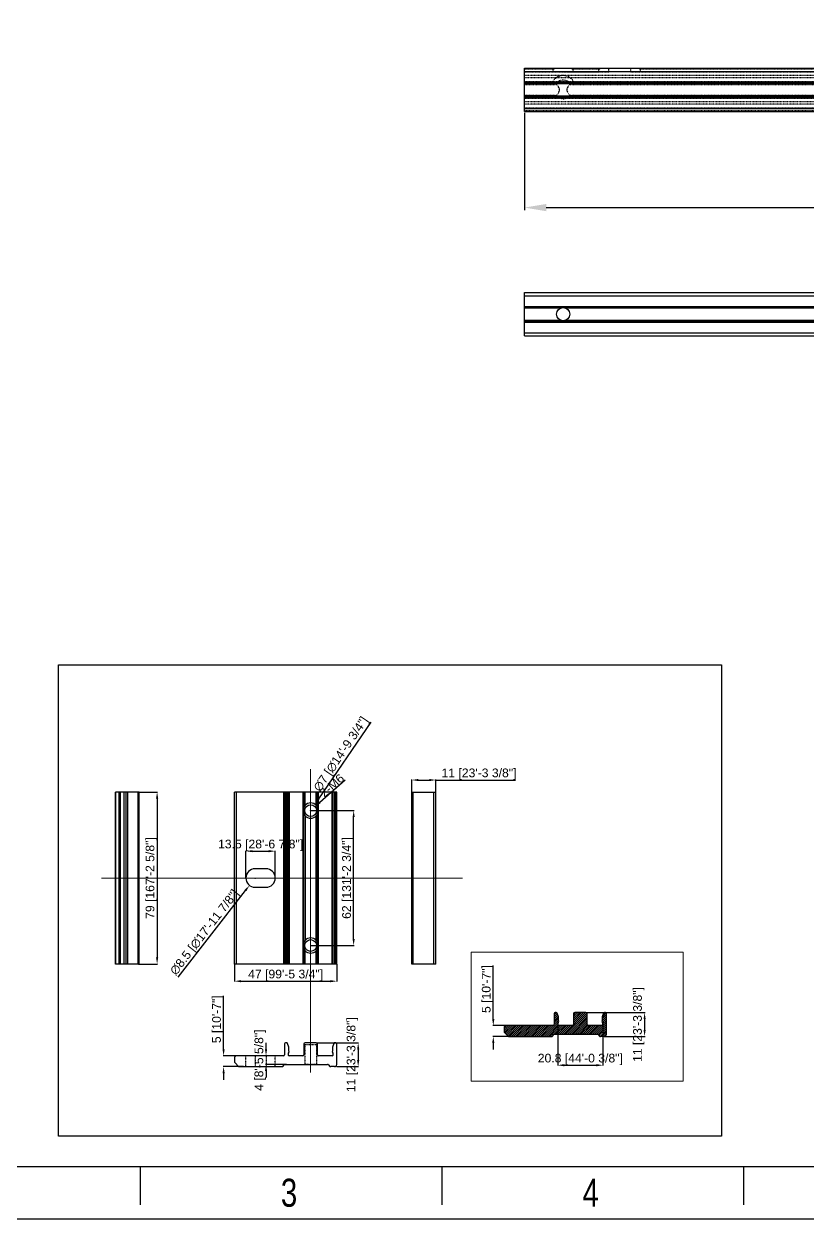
# Model space of a CAD drawing. Header units: millimetres. Extents: x 620 to 19791, y 2539 to 6969.
# Drawn here: x 9972 to 10332, y 2539 to 3088 of the extents above; entities that cross this region are included whole.
import ezdxf

# ---------------------------------------------------------------- set-up
doc = ezdxf.new("R2010")
doc.units = ezdxf.units.MM
doc.linetypes.add('HIDDEN', pattern=[0.2, 0.1, -0.1])
doc.layers.add('02___PRT_ALL_AXES', color=7, linetype='Continuous')
doc.layers.add('DEFAULT_2', color=8, linetype='HIDDEN')
doc.styles.add('CKSTANDARD', font='arial.ttf')
doc.styles.add('Roamns', font='romans.shx')
doc.styles.get("Standard").update_dxf_attribs({"font": 'arial.ttf'})
doc.dimstyles.new('ISO-25', dxfattribs={"dimtxt": 15, "dimasz": 10, "dimexe": 1.25, "dimexo": 0.625, "dimtad": 1, "dimtxsty": 'Standard', "dimcen": 2.5, "dimadec": 0, "dimazin": 0, "dimtfac": 1, "dimtmove": 0, "dimatfit": 3, "dimfxl": 1, "dimarcsym": 0})
doc.dimstyles.get("Standard").update_dxf_attribs({"dimtxt": 4, "dimasz": 3, "dimexe": 0.18, "dimexo": 0.0625, "dimgap": 0.09, "dimtad": 1, "dimdec": 4, "dimdsep": 46, "dimtxsty": 'Standard', "dimcen": 0.09, "dimadec": 0, "dimazin": 0, "dimtfac": 1, "dimtdec": 4, "dimtofl": 0, "dimtmove": 0, "dimatfit": 3, "dimfxl": 1, "dimtolj": 1, "dimtzin": 0, "dimarcsym": 0})

# ---------------------------------------------------------------- blocks, each defined once
blk = doc.blocks.new('standard template')
for p, q in [((456, 5254), (37409, 5254)), ((6246, 4851), (6246, 5254)), ((9418, 4851), (9418, 5254)), ((12589, 4851), (12589, 5254))]:
    blk.add_line(p, q)
blk.add_lwpolyline([(37963, 4700), (-97, 4700), (-97, 30879), (37963, 30879)], close=True)
at = {"style": 'CKSTANDARD', "width": 0.75}
for s, p in [('3', (7722, 4830)), ('4', (10894, 4830))]:
    blk.add_text(s, height=295, dxfattribs=at).set_placement(p)
at = {"style": 'Roamns'}
for tag, p in [('PAGE_NAME', (27466, 7594)), ('PROJECT_NAME', (27466, 6884)), ('DRAWN_NAME', (27466, 6174)), ('VERSION', (34241, 6174)), ('SELECT_DATA', (27466, 5464)), ('PAGE_NUMBER', (34241, 5464))]:
    blk.add_attdef(tag, p, '', height=285, dxfattribs=at)
blk = doc.blocks.new('*D26')
at = {"color": 0, "lineweight": -2, "transparency": 16777216}
for p, q in [((10201.89, 3047.31), (10201.89, 3002.59)), ((10860.89, 3047.31), (10860.89, 3002.59)), ((10211.89, 3003.84), (10850.89, 3003.84))]:
    blk.add_line(p, q, dxfattribs=at)
at = {"color": 0, "transparency": 16777216}
for points in [[(10211.89, 3005.51), (10211.89, 3002.18), (10201.89, 3003.84)], [(10850.89, 3005.51), (10850.89, 3002.18), (10860.89, 3003.84)]]:
    blk.add_solid(points, dxfattribs=at)
at = {"layer": 'Defpoints', "color": 0, "transparency": 16777216}
for p in [(10201.89, 3047.93), (10860.89, 3047.93), (10860.89, 3003.84)]:
    blk.add_point(p, dxfattribs=at)
at = {"color": 0, "lineweight": 5, "transparency": 16777216, "insert": (10531.39, 3014.08), "char_height": 15, "attachment_point": 5}
blk.add_mtext('659 [2\'-2"]', dxfattribs=at)
blk = doc.blocks.new('etyfh')
at = {"color": 114, "linetype": 'Continuous', "true_color": 0x139b48}
for p, q in [((4442.06, 3033.04), (4442.06, 3053.04)), ((4442.06, 3053.04), (5101.06, 3053.04)), ((4442.06, 3051.54), (5101.06, 3051.54)), ((4442.06, 3046.64), (5101.06, 3046.64)), ((4442.06, 3046.14), (5101.06, 3046.14)), ((4442.06, 3039.94), (5101.06, 3039.94)), ((4442.06, 3039.44), (5101.06, 3039.44)), ((4442.06, 3034.54), (5101.06, 3034.54)), ((4442.06, 3033.04), (5101.06, 3033.04))]:
    blk.add_line(p, q, dxfattribs=at)
at = {"layer": '02___PRT_ALL_AXES', "color": 114, "linetype": 'Continuous', "true_color": 0x139b48}
for p, q in [((4458.89, 3045.88), (4442.06, 3045.88)), ((5071.89, 3045.88), (4460.82, 3045.88)), ((4458.89, 3040.2), (4442.06, 3040.2)), ((5071.89, 3040.2), (4460.82, 3040.2))]:
    blk.add_line(p, q, dxfattribs=at)
blk.add_circle((4459.86, 3043.04), 3, dxfattribs=at)
blk = doc.blocks.new('dgh')
at = {"color": 114, "linetype": 'Continuous', "true_color": 0x139b48}
for p, q in [((4442.06, 3092.37), (4442.06, 3112.37)), ((4442.06, 3112.37), (5101.06, 3112.37)), ((4442.06, 3110.87), (5101.06, 3110.87)), ((4442.06, 3105.97), (5101.06, 3105.97)), ((4442.06, 3105.47), (5101.06, 3105.47)), ((5101.06, 3105.21), (4442.06, 3105.21)), ((5101.06, 3099.54), (4442.06, 3099.54)), ((4442.06, 3099.27), (5101.06, 3099.27)), ((4442.06, 3098.77), (5101.06, 3098.77)), ((4442.06, 3093.87), (5101.06, 3093.87)), ((4442.06, 3092.37), (5101.06, 3092.37))]:
    blk.add_line(p, q, dxfattribs=at)
at = {"layer": '02___PRT_ALL_AXES', "color": 114, "linetype": 'HIDDEN', "true_color": 0x139b48}
for p, q in [((4442.06, 3112.37), (4476.7, 3112.37)), ((4455.7, 3111.87), (4442.06, 3111.87)), ((4476.31, 3110.57), (4442.06, 3110.57)), ((5072.86, 3108.94), (4442.06, 3108.94)), ((4455.31, 3110.57), (4455.31, 3111.87)), ((4455.7, 3111.87), (4455.7, 3112.37)), ((4464.01, 3111.87), (4464.01, 3112.37)), ((4476.7, 3111.87), (4464.01, 3111.87)), ((4464.4, 3110.57), (4464.4, 3111.87)), ((4476.31, 3110.57), (4476.31, 3111.87)), ((4476.7, 3111.87), (4476.7, 3112.37)), ((4442.06, 3106.27), (5077.57, 3106.27)), ((4456.86, 3104.87), (4456.86, 3106.27)), ((4462.86, 3104.87), (4462.86, 3106.27)), ((4458.89, 3098.47), (4442.06, 3098.47)), ((4456.86, 3098.47), (4456.86, 3099.87)), ((5071.89, 3098.47), (4460.82, 3098.47)), ((4462.86, 3098.47), (4462.86, 3099.87))]:
    blk.add_line(p, q, dxfattribs=at)
for centre, major_axis, start_param, end_param in [((4459.86, 3103.44), (0, 5.5), -1.028337, 1.028337), ((4459.86, 3101.31), (5.5, 0), 1.124237, 2.017356), ((4459.86, 3101.31), (0, 3), -3.470343, -2.812843)]:
    blk.add_ellipse(centre, major_axis=major_axis, ratio=1, start_param=start_param, end_param=end_param, dxfattribs=at)
for points, knots in [([(4458.2, 3102.37), (4458.2, 3102.46), (4458.18, 3102.64), (4458.12, 3102.89), (4458.04, 3103.13), (4457.93, 3103.35), (4457.82, 3103.56), (4457.69, 3103.76), (4457.57, 3103.95), (4457.45, 3104.12), (4457.33, 3104.28), (4457.22, 3104.42), (4457.13, 3104.53), (4457.07, 3104.61), (4457.03, 3104.66), (4456.99, 3104.71), (4456.96, 3104.75), (4456.93, 3104.79), (4456.91, 3104.81), (4456.89, 3104.83), (4456.88, 3104.84), (4456.87, 3104.85), (4456.87, 3104.86), (4456.86, 3104.87), (4456.86, 3104.87), (4456.86, 3104.87), (4456.86, 3104.87), (4456.86, 3104.87), (4456.86, 3104.87), (4456.86, 3104.87)], [0, 0, 0, 0, 0.090536, 0.18017, 0.268227, 0.354222, 0.437764, 0.51844, 0.595755, 0.669109, 0.737777, 0.800886, 0.857413, 0.882852, 0.906202, 0.927305, 0.946004, 0.962142, 0.975575, 0.981236, 0.986173, 0.990373, 0.993825, 0.996522, 0.998454, 0.99913, 0.999613, 0.999903, 1, 1, 1, 1]), ([(4462.86, 3104.87), (4462.86, 3104.87), (4462.85, 3104.87), (4462.85, 3104.87), (4462.85, 3104.87), (4462.85, 3104.87), (4462.85, 3104.87), (4462.84, 3104.86), (4462.84, 3104.85), (4462.83, 3104.84), (4462.82, 3104.83), (4462.81, 3104.81), (4462.78, 3104.79), (4462.75, 3104.75), (4462.72, 3104.71), (4462.68, 3104.66), (4462.64, 3104.61), (4462.58, 3104.53), (4462.49, 3104.42), (4462.38, 3104.28), (4462.26, 3104.12), (4462.14, 3103.95), (4462.02, 3103.76), (4461.89, 3103.56), (4461.78, 3103.35), (4461.67, 3103.13), (4461.59, 3102.89), (4461.53, 3102.64), (4461.51, 3102.46), (4461.51, 3102.37)], [0, 0, 0, 0, 0.000097, 0.000387, 0.00087, 0.001546, 0.003478, 0.006174, 0.009627, 0.013827, 0.018764, 0.024425, 0.037858, 0.053996, 0.072694, 0.093797, 0.117147, 0.142586, 0.199113, 0.262222, 0.330891, 0.404245, 0.481561, 0.562237, 0.645778, 0.731773, 0.81983, 0.909464, 1, 1, 1, 1]), ([(4456.86, 3099.87), (4456.86, 3099.87), (4456.86, 3099.88), (4456.86, 3099.88), (4456.86, 3099.88), (4456.86, 3099.88), (4456.86, 3099.88), (4456.87, 3099.89), (4456.87, 3099.9), (4456.88, 3099.91), (4456.89, 3099.92), (4456.91, 3099.94), (4456.93, 3099.96), (4456.96, 3100), (4456.99, 3100.04), (4457.03, 3100.09), (4457.07, 3100.14), (4457.13, 3100.22), (4457.22, 3100.33), (4457.33, 3100.47), (4457.45, 3100.63), (4457.57, 3100.8), (4457.69, 3100.99), (4457.82, 3101.19), (4457.93, 3101.4), (4458.04, 3101.62), (4458.12, 3101.86), (4458.18, 3102.11), (4458.2, 3102.29), (4458.2, 3102.37)], [0, 0, 0, 0, 0.000097, 0.000387, 0.00087, 0.001546, 0.003478, 0.006174, 0.009627, 0.013827, 0.018764, 0.024425, 0.037858, 0.053996, 0.072694, 0.093797, 0.117147, 0.142586, 0.199113, 0.26222, 0.330888, 0.404242, 0.481557, 0.562236, 0.64578, 0.731778, 0.819835, 0.909467, 1, 1, 1, 1]), ([(4461.51, 3102.37), (4461.51, 3102.29), (4461.53, 3102.11), (4461.59, 3101.86), (4461.67, 3101.62), (4461.78, 3101.4), (4461.89, 3101.19), (4462.02, 3100.99), (4462.14, 3100.8), (4462.26, 3100.63), (4462.38, 3100.47), (4462.49, 3100.33), (4462.58, 3100.22), (4462.64, 3100.14), (4462.68, 3100.09), (4462.72, 3100.04), (4462.75, 3100), (4462.78, 3099.96), (4462.81, 3099.94), (4462.82, 3099.92), (4462.83, 3099.91), (4462.84, 3099.9), (4462.84, 3099.89), (4462.85, 3099.88), (4462.85, 3099.88), (4462.85, 3099.88), (4462.85, 3099.88), (4462.85, 3099.88), (4462.86, 3099.87), (4462.86, 3099.87)], [0, 0, 0, 0, 0.090533, 0.180164, 0.268221, 0.354219, 0.437764, 0.518443, 0.595758, 0.669112, 0.737781, 0.800888, 0.857415, 0.882854, 0.906204, 0.927307, 0.946005, 0.962142, 0.975575, 0.981236, 0.986174, 0.990373, 0.993826, 0.996522, 0.998454, 0.99913, 0.999614, 0.999903, 1, 1, 1, 1])]:
    blk.add_open_spline(points, degree=3, knots=knots, dxfattribs=at)
at = {"layer": 'DEFAULT_2', "color": 114, "linetype": 'HIDDEN', "true_color": 0x139b48}
for p, q in [((4480.86, 3110.57), (4459.86, 3110.57)), ((4480.86, 3110.57), (4480.86, 3112.37)), ((4490.86, 3112.37), (4490.86, 3110.57)), ((5072.86, 3110.57), (4490.86, 3110.57)), ((4495.01, 3111.87), (4495.01, 3112.37)), ((5068.7, 3111.87), (4495.01, 3111.87)), ((4495.4, 3110.57), (4495.4, 3111.87)), ((5101.06, 3107.87), (4442.06, 3107.87)), ((4442.06, 3104.87), (4456.86, 3104.87)), ((4462.86, 3104.87), (5069.86, 3104.87)), ((4442.06, 3099.87), (4456.86, 3099.87)), ((4462.86, 3099.87), (5069.86, 3099.87)), ((5101.06, 3096.87), (4442.06, 3096.87)), ((5101.06, 3095.81), (4442.06, 3095.81)), ((4442.06, 3094.17), (5101.06, 3094.17)), ((4442.06, 3092.87), (5101.06, 3092.87))]:
    blk.add_line(p, q, dxfattribs=at)
blk = doc.blocks.new('*D89')
at = {"color": 0, "lineweight": -2, "transparency": 16777216}
for p, q in [((10024.51, 2735.26), (10033.3, 2735.26)), ((10033.12, 2732.26), (10033.12, 2659.26)), ((10024.51, 2656.26), (10033.3, 2656.26))]:
    blk.add_line(p, q, dxfattribs=at)
at = {"color": 0, "transparency": 16777216}
for points in [[(10032.62, 2732.26), (10033.62, 2732.26), (10033.12, 2735.26)], [(10032.62, 2659.26), (10033.62, 2659.26), (10033.12, 2656.26)]]:
    blk.add_solid(points, dxfattribs=at)
at = {"layer": 'Defpoints', "color": 0, "transparency": 16777216}
for p in [(10024.44, 2735.26), (10024.44, 2656.26), (10033.12, 2656.26)]:
    blk.add_point(p, dxfattribs=at)
at = {"color": 0, "lineweight": 5, "transparency": 16777216, "insert": (10030.45, 2695.76), "char_height": 4, "attachment_point": 5, "rotation": 90}
blk.add_mtext('\\A1;79 [167\'-2 5/8"]', dxfattribs=at)
blk = doc.blocks.new('*D90')
at = {"color": 0, "lineweight": -2, "transparency": 16777216}
for p, q in [((10073.92, 2695.82), (10073.92, 2708.29)), ((10076.92, 2708.11), (10084.42, 2708.11)), ((10087.42, 2695.82), (10087.42, 2708.29))]:
    blk.add_line(p, q, dxfattribs=at)
at = {"color": 0, "transparency": 16777216}
for points in [[(10076.92, 2708.61), (10076.92, 2707.61), (10073.92, 2708.11)], [(10084.42, 2708.61), (10084.42, 2707.61), (10087.42, 2708.11)]]:
    blk.add_solid(points, dxfattribs=at)
at = {"layer": 'Defpoints', "color": 0, "transparency": 16777216}
for p in [(10087.42, 2708.11), (10073.92, 2695.76), (10087.42, 2695.76)]:
    blk.add_point(p, dxfattribs=at)
at = {"color": 0, "lineweight": 5, "transparency": 16777216, "insert": (10080.67, 2710.79), "char_height": 4, "attachment_point": 5}
blk.add_mtext('\\A1;13.5 [28\'-6 7/8"]', dxfattribs=at)
blk = doc.blocks.new('*D91')
at = {"color": 0, "lineweight": -2, "transparency": 16777216}
for p, q in [((10078.08, 2695.76), (10078.26, 2695.76)), ((10078.17, 2695.67), (10078.17, 2695.85)), ((10042.86, 2650.22), (10073.72, 2690.03))]:
    blk.add_line(p, q, dxfattribs=at)
at = {"color": 0, "transparency": 16777216}
blk.add_solid([(10073.33, 2690.33), (10074.12, 2689.72), (10075.56, 2692.4)], dxfattribs=at)
at = {"layer": 'Defpoints', "color": 0, "transparency": 16777216}
for p in [(10080.77, 2699.11), (10075.56, 2692.4)]:
    blk.add_point(p, dxfattribs=at)
at = {"color": 0, "lineweight": 5, "transparency": 16777216, "insert": (10055.22, 2670.6), "char_height": 4, "attachment_point": 5, "rotation": 52.2099}
blk.add_mtext('\\A1;∅8.5 [∅17\'-11 7/8"]', dxfattribs=at)
blk = doc.blocks.new('*D92')
at = {"color": 0, "lineweight": -2, "transparency": 16777216}
for p, q in [((10119.53, 2740.8), (10107.93, 2730.53)), ((10103.58, 2726.76), (10103.76, 2726.76)), ((10103.67, 2726.67), (10103.67, 2726.85))]:
    blk.add_line(p, q, dxfattribs=at)
at = {"color": 0, "transparency": 16777216}
blk.add_solid([(10107.6, 2730.91), (10108.26, 2730.16), (10105.69, 2728.55)], dxfattribs=at)
at = {"layer": 'Defpoints', "color": 0, "transparency": 16777216}
for p in [(10101.64, 2724.97), (10105.69, 2728.55)]:
    blk.add_point(p, dxfattribs=at)
at = {"color": 0, "lineweight": 5, "transparency": 16777216, "insert": (10113.44, 2738.26), "char_height": 4, "attachment_point": 5, "rotation": 41.5222}
blk.add_mtext('\\A1;2-M6', dxfattribs=at)
blk = doc.blocks.new('*D93')
at = {"color": 0, "lineweight": -2, "transparency": 16777216}
for p, q in [((10068.67, 2656.19), (10068.67, 2648.19)), ((10115.67, 2656.19), (10115.67, 2648.19)), ((10071.67, 2648.37), (10112.67, 2648.37))]:
    blk.add_line(p, q, dxfattribs=at)
at = {"color": 0, "transparency": 16777216}
for points in [[(10071.67, 2648.87), (10071.67, 2647.87), (10068.67, 2648.37)], [(10112.67, 2648.87), (10112.67, 2647.87), (10115.67, 2648.37)]]:
    blk.add_solid(points, dxfattribs=at)
at = {"layer": 'Defpoints', "color": 0, "transparency": 16777216}
for p in [(10068.67, 2656.26), (10115.67, 2656.26), (10115.67, 2648.37)]:
    blk.add_point(p, dxfattribs=at)
at = {"color": 0, "lineweight": 5, "transparency": 16777216, "insert": (10092.17, 2651.05), "char_height": 4, "attachment_point": 5}
blk.add_mtext('\\A1;47 [99\'-5 3/4"]', dxfattribs=at)
blk = doc.blocks.new('*D94')
at = {"color": 0, "lineweight": -2, "transparency": 16777216}
for p, q in [((10103.73, 2726.76), (10123.61, 2726.76)), ((10123.43, 2667.76), (10123.43, 2723.76)), ((10103.73, 2664.76), (10123.61, 2664.76))]:
    blk.add_line(p, q, dxfattribs=at)
at = {"color": 0, "transparency": 16777216}
for points in [[(10122.93, 2723.76), (10123.93, 2723.76), (10123.43, 2726.76)], [(10122.93, 2667.76), (10123.93, 2667.76), (10123.43, 2664.76)]]:
    blk.add_solid(points, dxfattribs=at)
at = {"layer": 'Defpoints', "color": 0, "transparency": 16777216}
for p in [(10103.67, 2726.76), (10123.43, 2726.76), (10103.67, 2664.76)]:
    blk.add_point(p, dxfattribs=at)
at = {"color": 0, "lineweight": 5, "transparency": 16777216, "insert": (10120.75, 2695.76), "char_height": 4, "attachment_point": 5, "rotation": 90}
blk.add_mtext('\\A1;62 [131\'-2 3/4"]', dxfattribs=at)
blk = doc.blocks.new('*D95')
at = {"color": 0, "lineweight": -2, "transparency": 16777216}
for p, q in [((10063.67, 2617.09), (10063.67, 2641.68)), ((10070.1, 2614.09), (10063.49, 2614.09)), ((10072.81, 2609.09), (10063.49, 2609.09)), ((10063.67, 2606.09), (10063.67, 2603.09))]:
    blk.add_line(p, q, dxfattribs=at)
at = {"color": 0, "transparency": 16777216}
for points in [[(10063.17, 2617.09), (10064.17, 2617.09), (10063.67, 2614.09)], [(10063.17, 2606.09), (10064.17, 2606.09), (10063.67, 2609.09)]]:
    blk.add_solid(points, dxfattribs=at)
at = {"layer": 'Defpoints', "color": 0, "transparency": 16777216}
for p in [(10063.67, 2614.09), (10070.17, 2614.09), (10072.87, 2609.09)]:
    blk.add_point(p, dxfattribs=at)
at = {"color": 0, "lineweight": 5, "transparency": 16777216, "insert": (10061.01, 2630.88), "char_height": 4, "attachment_point": 5, "rotation": 90}
blk.add_mtext('\\A1;5 [10\'-7"]', dxfattribs=at)
blk = doc.blocks.new('*D96')
at = {"color": 0, "lineweight": -2, "transparency": 16777216}
for p, q in [((10106.3, 2620.09), (10125.69, 2620.09)), ((10125.51, 2617.09), (10125.51, 2612.09)), ((10115.73, 2609.09), (10125.69, 2609.09))]:
    blk.add_line(p, q, dxfattribs=at)
at = {"color": 0, "transparency": 16777216}
for points in [[(10125.01, 2617.09), (10126.01, 2617.09), (10125.51, 2620.09)], [(10125.01, 2612.09), (10126.01, 2612.09), (10125.51, 2609.09)]]:
    blk.add_solid(points, dxfattribs=at)
at = {"layer": 'Defpoints', "color": 0, "transparency": 16777216}
for p in [(10106.24, 2620.09), (10115.67, 2609.09), (10125.51, 2609.09)]:
    blk.add_point(p, dxfattribs=at)
at = {"color": 0, "lineweight": 5, "transparency": 16777216, "insert": (10122.83, 2614.59), "char_height": 4, "attachment_point": 5, "rotation": 90}
blk.add_mtext('\\A1;11 [23\'-3 3/8"]', dxfattribs=at)
blk = doc.blocks.new('*D97')
at = {"color": 0, "lineweight": -2, "transparency": 16777216}
for p, q in [((10083.17, 2617.09), (10083.17, 2620.09)), ((10091.1, 2614.09), (10082.99, 2614.09)), ((10092.6, 2610.09), (10082.99, 2610.09)), ((10083.17, 2607.09), (10083.17, 2604.09))]:
    blk.add_line(p, q, dxfattribs=at)
at = {"color": 0, "transparency": 16777216}
for points in [[(10082.67, 2617.09), (10083.67, 2617.09), (10083.17, 2614.09)], [(10082.67, 2607.09), (10083.67, 2607.09), (10083.17, 2610.09)]]:
    blk.add_solid(points, dxfattribs=at)
at = {"layer": 'Defpoints', "color": 0, "transparency": 16777216}
for p in [(10083.17, 2614.09), (10091.17, 2614.09), (10092.67, 2610.09)]:
    blk.add_point(p, dxfattribs=at)
at = {"color": 0, "lineweight": 5, "transparency": 16777216, "insert": (10080.49, 2612.09), "char_height": 4, "attachment_point": 5, "rotation": 90}
blk.add_mtext('\\A1;4 [8\'-5 5/8"]', dxfattribs=at)
blk = doc.blocks.new('*D98')
at = {"color": 0, "lineweight": -2, "transparency": 16777216}
for p, q in [((10150.21, 2735.32), (10150.21, 2740.98)), ((10153.21, 2740.8), (10158.21, 2740.8)), ((10161.21, 2735.32), (10161.21, 2740.98)), ((10161.21, 2740.8), (10197.85, 2740.8))]:
    blk.add_line(p, q, dxfattribs=at)
at = {"color": 0, "transparency": 16777216}
for points in [[(10153.21, 2741.3), (10153.21, 2740.3), (10150.21, 2740.8)], [(10158.21, 2741.3), (10158.21, 2740.3), (10161.21, 2740.8)]]:
    blk.add_solid(points, dxfattribs=at)
at = {"layer": 'Defpoints', "color": 0, "transparency": 16777216}
for p in [(10161.21, 2740.8), (10150.21, 2735.26), (10161.21, 2735.26)]:
    blk.add_point(p, dxfattribs=at)
at = {"color": 0, "lineweight": 5, "transparency": 16777216, "insert": (10181.03, 2743.48), "char_height": 4, "attachment_point": 5}
blk.add_mtext('\\A1;11 [23\'-3 3/8"]', dxfattribs=at)
blk = doc.blocks.new('*D87')
at = {"color": 0, "lineweight": -2, "transparency": 16777216}
for p, q in [((10187.58, 2630.96), (10187.58, 2655.54)), ((10194.02, 2627.96), (10187.4, 2627.96)), ((10196.72, 2622.96), (10187.4, 2622.96)), ((10187.58, 2619.96), (10187.58, 2616.96))]:
    blk.add_line(p, q, dxfattribs=at)
at = {"color": 0, "transparency": 16777216}
for points in [[(10187.08, 2630.96), (10188.08, 2630.96), (10187.58, 2627.96)], [(10187.08, 2619.96), (10188.08, 2619.96), (10187.58, 2622.96)]]:
    blk.add_solid(points, dxfattribs=at)
at = {"layer": 'Defpoints', "color": 0, "transparency": 16777216}
for p in [(10187.58, 2627.96), (10194.08, 2627.96), (10196.79, 2622.96)]:
    blk.add_point(p, dxfattribs=at)
at = {"color": 0, "lineweight": 5, "transparency": 16777216, "insert": (10184.93, 2644.75), "char_height": 4, "attachment_point": 5, "rotation": 90}
blk.add_mtext('\\A1;5 [10\'-7"]', dxfattribs=at)
blk = doc.blocks.new('*D88')
at = {"color": 0, "lineweight": -2, "transparency": 16777216}
for p, q in [((10230.22, 2633.96), (10257.29, 2633.96)), ((10257.11, 2630.96), (10257.11, 2625.96)), ((10238.64, 2622.96), (10257.29, 2622.96))]:
    blk.add_line(p, q, dxfattribs=at)
at = {"color": 0, "transparency": 16777216}
for points in [[(10256.61, 2630.96), (10257.61, 2630.96), (10257.11, 2633.96)], [(10256.61, 2625.96), (10257.61, 2625.96), (10257.11, 2622.96)]]:
    blk.add_solid(points, dxfattribs=at)
at = {"layer": 'Defpoints', "color": 0, "transparency": 16777216}
for p in [(10230.15, 2633.96), (10238.58, 2622.96), (10257.11, 2622.96)]:
    blk.add_point(p, dxfattribs=at)
at = {"color": 0, "lineweight": 5, "transparency": 16777216, "insert": (10254.43, 2628.46), "char_height": 4, "attachment_point": 5, "rotation": 90}
blk.add_mtext('\\A1;11 [23\'-3 3/8"]', dxfattribs=at)
blk = doc.blocks.new('*D99')
at = {"color": 0, "lineweight": -2, "transparency": 16777216}
for p, q in [((10217.18, 2628.59), (10217.18, 2609.57)), ((10237.98, 2628.59), (10237.98, 2609.57)), ((10220.18, 2609.75), (10234.98, 2609.75))]:
    blk.add_line(p, q, dxfattribs=at)
at = {"color": 0, "transparency": 16777216}
for points in [[(10220.18, 2610.25), (10220.18, 2609.25), (10217.18, 2609.75)], [(10234.98, 2610.25), (10234.98, 2609.25), (10237.98, 2609.75)]]:
    blk.add_solid(points, dxfattribs=at)
at = {"layer": 'Defpoints', "color": 0, "transparency": 16777216}
for p in [(10217.18, 2628.66), (10237.98, 2628.66), (10237.98, 2609.75)]:
    blk.add_point(p, dxfattribs=at)
at = {"color": 0, "lineweight": 5, "transparency": 16777216, "insert": (10227.58, 2612.43), "char_height": 4, "attachment_point": 5}
blk.add_mtext('\\A1;20.8 [44\'-0 3/8"]', dxfattribs=at)
blk = doc.blocks.new('*D100')
at = {"color": 0, "lineweight": -2, "transparency": 16777216}
for p, q in [((10131.28, 2767.36), (10107.32, 2732.13)), ((10103.58, 2726.76), (10103.76, 2726.76)), ((10103.67, 2726.67), (10103.67, 2726.85))]:
    blk.add_line(p, q, dxfattribs=at)
at = {"color": 0, "transparency": 16777216}
blk.add_solid([(10106.91, 2732.41), (10107.73, 2731.85), (10105.63, 2729.65)], dxfattribs=at)
at = {"layer": 'Defpoints', "color": 0, "transparency": 16777216}
for p in [(10105.63, 2729.65), (10101.7, 2723.86)]:
    blk.add_point(p, dxfattribs=at)
at = {"color": 0, "lineweight": 5, "transparency": 16777216, "insert": (10117.89, 2752.51), "char_height": 4, "attachment_point": 5, "rotation": 55.7826}
blk.add_mtext('\\A1;∅7 [∅14\'-9 3/4"]', dxfattribs=at)

msp = doc.modelspace()

# ---------------------------------------------------------------- hatches: boundary and pattern name
at = {"lineweight": 5}
h = msp.add_hatch(dxfattribs=at)
h.set_pattern_fill('ANSI31', color=2, scale=5)
h.set_pattern_definition([(45, (8442.4352, -5496.28385), (-0.44194174, 0.44194174), [])])
h.paths.add_polyline_path([(10193.5791, 2627.9565, 0.414213562), (10192.5791, 2626.9565), (10192.5791, 2625.37071, 0.198912367), (10192.872, 2624.66361), (10194.43266, 2623.10295, 0.198912367), (10194.78621, 2622.9565), (10214.372, 2622.9565, 0.198912367), (10214.72555, 2623.10295), (10215.43266, 2623.81005, -0.198912367), (10215.78621, 2623.9565), (10235.372, 2623.9565, -0.198912367), (10235.72555, 2623.81005), (10236.43266, 2623.10295, 0.198912367), (10236.78621, 2622.9565), (10238.5791, 2622.9565, 0.414213562), (10239.5791, 2623.9565), (10239.5791, 2633.4565, 0.414213562), (10239.0791, 2633.9565), (10238.63384, 2633.9565, 0.318707846), (10238.16191, 2633.62167), (10237.5791, 2631.9565), (10237.5791, 2630.34842, 0.284903348), (10237.7391, 2629.30658, -0.28737456), (10237.89548, 2628.25635, -0.298125223), (10237.43729, 2627.9565), (10231.1541, 2627.9565, -0.414213562), (10230.6541, 2628.4565), (10230.6541, 2633.4565, 0.414213562), (10230.1541, 2633.9565), (10225.0041, 2633.9565, 0.414213562), (10224.5041, 2633.4565), (10224.5041, 2628.4565, -0.414213562), (10224.0041, 2627.9565), (10217.72091, 2627.9565, -0.298133087), (10217.26272, 2628.25636, -0.287370651), (10217.4191, 2629.30658, 0.284903348), (10217.5791, 2630.34842), (10217.5791, 2631.9565), (10216.99629, 2633.62167, 0.318707846), (10216.52436, 2633.9565), (10216.0791, 2633.9565, 0.414213562), (10215.5791, 2633.4565), (10215.5791, 2628.4565, -0.414213562), (10215.0791, 2627.9565)])
h.paths.add_polyline_path([(10214.59341, 2615.18723), (10219.76007, 2615.18723), (10219.76007, 2622.68723), (10214.59341, 2622.68723)], flags=9)

# ---------------------------------------------------------------- linework, layer by layer
at = {"color": 1, "lineweight": 5}
for p, q in [((10103.66543, 2606.41512), (10103.66543, 2745.74123)), ((10007.62644, 2695.75552), (10173.44507, 2695.75552))]:
    msp.add_line(p, q, dxfattribs=at)
at = {"color": 7, "linetype": 'Continuous'}
for p, q in [((10013.94453, 2656.25552), (10013.94453, 2735.25552)), ((10024.94453, 2735.25552), (10013.94453, 2735.25552)), ((10014.09098, 2656.25552), (10014.09098, 2735.25552)), ((10015.65164, 2656.25552), (10015.65164, 2735.25552)), ((10016.35874, 2656.25552), (10016.35874, 2735.25552)), ((10017.94453, 2656.25552), (10017.94453, 2735.25552)), ((10018.94453, 2656.25552), (10018.94453, 2735.25552)), ((10019.44453, 2735.25552), (10019.44453, 2656.25552)), ((10024.44453, 2656.25552), (10024.44453, 2735.25552)), ((10024.94453, 2656.25552), (10024.94453, 2735.25552)), ((10068.66543, 2656.25552), (10068.66543, 2735.25552)), ((10115.66543, 2735.25552), (10068.66543, 2735.25552)), ((10069.66543, 2656.25552), (10069.66543, 2735.25552)), ((10091.16543, 2735.25552), (10091.16543, 2656.25552)), ((10091.66543, 2656.25552), (10091.66543, 2735.25552)), ((10092.16543, 2656.25552), (10092.16543, 2735.25552)), ((10092.61069, 2656.25552), (10092.61069, 2735.25552)), ((10093.08262, 2656.25552), (10093.08262, 2735.25552)), ((10093.66543, 2656.25552), (10093.66543, 2735.25552)), ((10093.74543, 2735.25552), (10093.74543, 2656.25552)), ((10093.80724, 2656.25552), (10093.80724, 2735.25552)), ((10100.09043, 2735.25552), (10100.09043, 2656.25552)), ((10100.59043, 2656.25552), (10100.59043, 2735.25552)), ((10101.09043, 2729.12604), (10101.09043, 2735.25552)), ((10106.24043, 2729.12604), (10106.24043, 2735.25552)), ((10106.74043, 2656.25552), (10106.74043, 2735.25552)), ((10107.24043, 2656.25552), (10107.24043, 2735.25552)), ((10113.52362, 2656.25552), (10113.52362, 2735.25552)), ((10113.58543, 2735.25552), (10113.58543, 2656.25552)), ((10113.66543, 2656.25552), (10113.66543, 2735.25552)), ((10114.24824, 2735.25552), (10114.24824, 2656.25552)), ((10114.72017, 2735.25552), (10114.72017, 2656.25552)), ((10115.16543, 2656.25552), (10115.16543, 2735.25552)), ((10115.66543, 2656.25552), (10115.66543, 2735.25552)), ((10150.20936, 2656.25552), (10150.20936, 2735.25552)), ((10150.20936, 2735.25552), (10161.20936, 2735.25552)), ((10150.70936, 2656.25552), (10150.70936, 2735.25552)), ((10160.20936, 2656.25552), (10160.20936, 2735.25552)), ((10161.20936, 2656.25552), (10161.20936, 2735.25552)), ((10101.09043, 2724.38499), (10101.09043, 2667.12604)), ((10106.24043, 2667.12604), (10106.24043, 2724.38499)), ((10083.16543, 2700.00552), (10078.16543, 2700.00552)), ((10078.16543, 2691.50552), (10083.16543, 2691.50552)), ((10101.09043, 2656.25552), (10101.09043, 2662.38499)), ((10106.24043, 2656.25552), (10106.24043, 2662.38499)), ((10024.94453, 2656.25552), (10013.94453, 2656.25552)), ((10115.66543, 2656.25552), (10068.66543, 2656.25552)), ((10161.20936, 2656.25552), (10150.20936, 2656.25552)), ((10215.5791, 2633.4565), (10215.5791, 2628.4565)), ((10216.52436, 2633.9565), (10216.0791, 2633.9565)), ((10217.5791, 2631.9565), (10216.99629, 2633.62167)), ((10217.5791, 2630.34842), (10217.5791, 2631.9565)), ((10224.5041, 2633.4565), (10224.5041, 2628.4565)), ((10230.1541, 2633.9565), (10225.0041, 2633.9565)), ((10230.6541, 2628.4565), (10230.6541, 2633.4565)), ((10238.16191, 2633.62167), (10237.5791, 2631.9565)), ((10237.5791, 2631.9565), (10237.5791, 2630.34842)), ((10239.0791, 2633.9565), (10238.63384, 2633.9565)), ((10239.5791, 2623.9565), (10239.5791, 2633.4565)), ((10192.5791, 2626.9565), (10192.5791, 2625.37071)), ((10215.0791, 2627.9565), (10193.5791, 2627.9565)), ((10224.0041, 2627.9565), (10217.72091, 2627.9565)), ((10237.43729, 2627.9565), (10231.1541, 2627.9565)), ((10092.61069, 2620.09206), (10092.16543, 2620.09206)), ((10093.66543, 2618.09206), (10093.08262, 2619.75723)), ((10106.24043, 2620.09206), (10101.09043, 2620.09206)), ((10114.24824, 2619.75723), (10113.66543, 2618.09206)), ((10115.16543, 2620.09206), (10114.72017, 2620.09206)), ((10192.872, 2624.66361), (10194.43266, 2623.10295)), ((10194.78621, 2622.9565), (10214.372, 2622.9565)), ((10214.72555, 2623.10295), (10215.43266, 2623.81005)), ((10215.78621, 2623.9565), (10235.372, 2623.9565)), ((10235.72555, 2623.81005), (10236.43266, 2623.10295)), ((10238.5791, 2622.9565), (10236.78621, 2622.9565)), ((10091.66543, 2619.59206), (10091.66543, 2614.59206)), ((10093.66543, 2616.48398), (10093.66543, 2618.09206)), ((10100.59043, 2619.59206), (10100.59043, 2614.59206)), ((10106.74043, 2614.59206), (10106.74043, 2619.59206)), ((10113.66543, 2618.09206), (10113.66543, 2616.48398)), ((10115.66543, 2610.09206), (10115.66543, 2619.59206)), ((10068.66543, 2613.09206), (10068.66543, 2611.50627)), ((10068.95832, 2610.79916), (10070.51898, 2609.2385)), ((10091.16543, 2614.09206), (10069.66543, 2614.09206)), ((10070.87253, 2609.09206), (10090.45832, 2609.09206)), ((10090.81187, 2609.2385), (10091.51898, 2609.94561)), ((10091.87253, 2610.09206), (10111.45832, 2610.09206)), ((10100.09043, 2614.09206), (10093.80724, 2614.09206)), ((10113.52362, 2614.09206), (10107.24043, 2614.09206)), ((10111.81187, 2609.94561), (10112.51898, 2609.2385)), ((10114.66543, 2609.09206), (10112.87253, 2609.09206))]:
    msp.add_line(p, q, dxfattribs=at)
msp.add_lwpolyline([(9987.77968, 2793.68142), (10292.49557, 2793.68142), (10292.49557, 2577.14857), (9987.77968, 2577.14857)], close=True)
at = {"lineweight": 5}
msp.add_lwpolyline([(10177.37433, 2602.3641), (10274.74927, 2602.3641), (10274.74927, 2661.72343), (10177.37433, 2661.72343)], close=True, dxfattribs=at)
at = {"color": 7, "linetype": 'Continuous'}
for centre in [(10103.66543, 2726.75552), (10103.66543, 2664.75552)]:
    msp.add_circle(centre, 2.7, dxfattribs=at)
for centre, radius, start, end in [((10103.66543, 2726.75552), 3.5, 42.6323932, 137.3676068), ((10103.66543, 2726.75552), 3.5, 222.6323932, 317.3676068), ((10078.16543, 2695.75552), 4.25, 90, 270), ((10083.16543, 2695.75552), 4.25, 270, 90), ((10103.66543, 2664.75552), 3.5, 42.6323932, 137.3676068), ((10103.66543, 2664.75552), 3.5, 222.6323932, 317.3676068), ((10216.0791, 2633.4565), 0.5, 90, 180), ((10216.52436, 2633.4565), 0.5, 19.2900462, 90), ((10225.0041, 2633.4565), 0.5, 90, 180), ((10230.1541, 2633.4565), 0.5, 0, 90), ((10238.63384, 2633.4565), 0.5, 90, 160.7099538), ((10239.0791, 2633.4565), 0.5, 0, 90), ((10193.5791, 2626.9565), 1, 90, 180), ((10193.5791, 2625.37071), 1, 180, 225), ((10215.0791, 2628.4565), 0.5, 270, 0), ((10218.1791, 2628.65665), 1, 139.4641979, 203.5974164), ((10217.72091, 2628.4565), 0.5, 203.5974164, 270), ((10216.6591, 2629.9565), 1, 319.4641979, 23.0739181), ((10224.0041, 2628.4565), 0.5, 270, 0), ((10231.1541, 2628.4565), 0.5, 180, 270), ((10237.43729, 2628.4565), 0.5, 270, 336.4025836), ((10238.4991, 2629.9565), 1, 156.9260819, 220.5358021), ((10236.9791, 2628.65665), 1, 336.4025836, 40.5358021), ((10092.16543, 2619.59206), 0.5, 90, 180), ((10092.61069, 2619.59206), 0.5, 19.2900462, 90), ((10101.09043, 2619.59206), 0.5, 90, 180), ((10106.24043, 2619.59206), 0.5, 0, 90), ((10114.72017, 2619.59206), 0.5, 90, 160.7099538), ((10115.16543, 2619.59206), 0.5, 0, 90), ((10194.78621, 2623.4565), 0.5, 225, 270), ((10214.372, 2623.4565), 0.5, 270, 315), ((10215.78621, 2623.4565), 0.5, 90, 135), ((10235.372, 2623.4565), 0.5, 45, 90), ((10236.78621, 2623.4565), 0.5, 225, 270), ((10238.5791, 2623.9565), 1, 270, 0), ((10091.16543, 2614.59206), 0.5, 270, 0), ((10094.26543, 2614.79221), 1, 139.4641979, 203.5974164), ((10093.80724, 2614.59206), 0.5, 203.5974164, 270), ((10092.74543, 2616.09206), 1, 319.4641979, 23.0739181), ((10100.09043, 2614.59206), 0.5, 270, 0), ((10107.24043, 2614.59206), 0.5, 180, 270), ((10113.52362, 2614.59206), 0.5, 270, 336.4025836), ((10114.58543, 2616.09206), 1, 156.9260819, 220.5358021), ((10113.06543, 2614.79221), 1, 336.4025836, 40.5358021), ((10069.66543, 2613.09206), 1, 90, 180), ((10069.66543, 2611.50627), 1, 180, 225), ((10070.87253, 2609.59206), 0.5, 225, 270), ((10090.45832, 2609.59206), 0.5, 270, 315), ((10091.87253, 2609.59206), 0.5, 90, 135), ((10111.45832, 2609.59206), 0.5, 45, 90), ((10112.87253, 2609.59206), 0.5, 225, 270), ((10114.66543, 2610.09206), 1, 270, 0)]:
    msp.add_arc(centre, radius, start, end, dxfattribs=at)
for points, knots in [([(10100.59536, 2726.7556), (10100.59536, 2726.86017), (10100.59656, 2727.06861), (10100.604, 2727.37984), (10100.62168, 2727.68811), (10100.65481, 2727.99284), (10100.70876, 2728.29336), (10100.77625, 2728.53892), (10100.84819, 2728.72996), (10100.91322, 2728.87004), (10100.99161, 2729.00451), (10101.05505, 2729.08761), (10101.09043, 2729.12604)], [0, 0, 0, 0, 0.127091952, 0.253318145, 0.378322413, 0.502265912, 0.625618625, 0.749056113, 0.811111487, 0.873552138, 0.93651169, 1, 1, 1, 1]), ([(10101.09043, 2724.38499), (10101.05504, 2724.42343), (10100.99159, 2724.50655), (10100.91318, 2724.64104), (10100.84816, 2724.78114), (10100.77622, 2724.97219), (10100.70874, 2725.21776), (10100.6548, 2725.5183), (10100.62167, 2725.82303), (10100.604, 2726.13132), (10100.59655, 2726.44257), (10100.59536, 2726.65102), (10100.59536, 2726.7556)], [0, 0, 0, 0, 0.063494982, 0.126468541, 0.188905215, 0.250963417, 0.37439636, 0.497744365, 0.621682707, 0.746681897, 0.872909522, 1, 1, 1, 1]), ([(10106.24043, 2729.12604), (10106.27581, 2729.0876), (10106.33925, 2729.0045), (10106.41765, 2728.87002), (10106.48267, 2728.72994), (10106.55462, 2728.53888), (10106.6221, 2728.29331), (10106.67605, 2727.99276), (10106.70918, 2727.68802), (10106.72686, 2727.37972), (10106.7343, 2727.06847), (10106.73549, 2726.86002), (10106.73549, 2726.75544)], [0, 0, 0, 0, 0.063487492, 0.126446577, 0.188887256, 0.2509424, 0.374379582, 0.49773224, 0.621675901, 0.746680543, 0.87290749, 1, 1, 1, 1]), ([(10106.73549, 2726.75544), (10106.73549, 2726.65086), (10106.73429, 2726.44243), (10106.72685, 2726.13119), (10106.70917, 2725.82292), (10106.67604, 2725.51819), (10106.62209, 2725.21767), (10106.55461, 2724.97211), (10106.48266, 2724.78107), (10106.41764, 2724.64099), (10106.33925, 2724.50652), (10106.27581, 2724.42343), (10106.24043, 2724.38499)], [0, 0, 0, 0, 0.127092356, 0.253318948, 0.378323307, 0.502266861, 0.625619604, 0.749056907, 0.811112141, 0.873552837, 0.936512093, 1, 1, 1, 1]), ([(10100.59536, 2664.7556), (10100.59536, 2664.86017), (10100.59656, 2665.06861), (10100.604, 2665.37984), (10100.62168, 2665.68811), (10100.65481, 2665.99284), (10100.70876, 2666.29336), (10100.77625, 2666.53892), (10100.84819, 2666.72996), (10100.91322, 2666.87004), (10100.99161, 2667.00451), (10101.05505, 2667.08761), (10101.09043, 2667.12604)], [0, 0, 0, 0, 0.127091952, 0.253318145, 0.378322413, 0.502265912, 0.625618625, 0.749056113, 0.811111487, 0.873552138, 0.93651169, 1, 1, 1, 1]), ([(10101.09043, 2662.38499), (10101.05504, 2662.42343), (10100.99159, 2662.50655), (10100.91318, 2662.64104), (10100.84816, 2662.78114), (10100.77622, 2662.97219), (10100.70874, 2663.21776), (10100.6548, 2663.5183), (10100.62167, 2663.82303), (10100.604, 2664.13132), (10100.59655, 2664.44257), (10100.59536, 2664.65102), (10100.59536, 2664.7556)], [0, 0, 0, 0, 0.063494982, 0.126468541, 0.188905215, 0.250963417, 0.37439636, 0.497744365, 0.621682707, 0.746681897, 0.872909522, 1, 1, 1, 1]), ([(10106.24043, 2667.12604), (10106.27581, 2667.0876), (10106.33925, 2667.0045), (10106.41765, 2666.87002), (10106.48267, 2666.72994), (10106.55462, 2666.53888), (10106.6221, 2666.29331), (10106.67605, 2665.99276), (10106.70918, 2665.68802), (10106.72686, 2665.37972), (10106.7343, 2665.06847), (10106.73549, 2664.86002), (10106.73549, 2664.75544)], [0, 0, 0, 0, 0.063487492, 0.126446577, 0.188887256, 0.2509424, 0.374379582, 0.49773224, 0.621675901, 0.746680543, 0.87290749, 1, 1, 1, 1]), ([(10106.73549, 2664.75544), (10106.73549, 2664.65086), (10106.73429, 2664.44243), (10106.72685, 2664.13119), (10106.70917, 2663.82292), (10106.67604, 2663.51819), (10106.62209, 2663.21767), (10106.55461, 2662.97211), (10106.48266, 2662.78107), (10106.41764, 2662.64099), (10106.33925, 2662.50652), (10106.27581, 2662.42343), (10106.24043, 2662.38499)], [0, 0, 0, 0, 0.127092356, 0.253318948, 0.378323307, 0.502266861, 0.625619604, 0.749056907, 0.811112141, 0.873552837, 0.936512093, 1, 1, 1, 1])]:
    msp.add_open_spline(points, degree=3, knots=knots, dxfattribs=at)
at = {"layer": '02___PRT_ALL_AXES', "color": 8, "linetype": 'HIDDEN'}
for p, q in [((10230.2791, 2623.9565), (10224.8791, 2623.9565)), ((10106.36543, 2610.09206), (10100.96543, 2610.09206))]:
    msp.add_line(p, q, dxfattribs=at)
at = {"layer": 'DEFAULT_2', "color": 8, "linetype": 'HIDDEN'}
for p, q in [((10100.59536, 2619.66212), (10100.96543, 2619.29206)), ((10100.96543, 2619.29206), (10106.36543, 2619.29206)), ((10100.96543, 2619.29206), (10100.96543, 2610.09206)), ((10106.73549, 2619.66212), (10106.36543, 2619.29206)), ((10106.36543, 2619.29206), (10106.36543, 2610.09206)), ((10073.91543, 2609.09206), (10073.91543, 2614.09206)), ((10078.16543, 2614.09206), (10078.16543, 2609.09206)), ((10083.16543, 2614.09206), (10083.16543, 2609.09206)), ((10087.41543, 2609.09206), (10087.41543, 2614.09206))]:
    msp.add_line(p, q, dxfattribs=at)

# ---------------------------------------------------------------- block references
at = {"transparency": 33554595, "xscale": 0.04369384563332881, "yscale": 0.04369384563332881, "zscale": 0.04369384563332881}
msp.add_blockref('standard template', (9752.58088, 2333.66949), dxfattribs=at)
for name, p in [('dgh', (5759.83352, -44.44059)), ('etyfh', (5759.83352, -88.18226))]:
    msp.add_blockref(name, p)

# ---------------------------------------------------------------- dimensions: what is measured, and where the dimension line sits
at = {"lineweight": 5}
for base, p1, p2, dimstyle, picture, middle in [((10860.88888, 3003.84478), (10201.88888, 3047.93439), (10860.88888, 3047.93439), 'ISO-25', '*D26', (10531.38888, 3003.84478)), ((10087.41543, 2708.10769), (10073.91543, 2695.75552), (10087.41543, 2695.75552), 'Standard', '*D90', (10080.66543, 2708.10769)), ((10237.9791, 2609.74739), (10217.1791, 2628.65665), (10237.9791, 2628.65665), 'Standard', '*D99', (10227.5791, 2609.74739))]:
    dim = msp.add_linear_dim(base=base, p1=p1, p2=p2, dimstyle=dimstyle, dxfattribs=at)
    dim.commit()
    dim.dimension.update_dxf_attribs({"geometry": picture, "text_midpoint": middle, "dimtype": 160})
for p1, p2, picture, middle in [((10101.69725, 2723.86133), (10105.6336, 2729.6497), '*D100', (10117.89475, 2752.51468)), ((10080.7697, 2699.11412), (10075.56115, 2692.39691), '*D91', (10055.22168, 2670.60315))]:
    dim = msp.add_diameter_dim_2p(p1=p1, p2=p2, dimstyle='Standard', dxfattribs=at)
    dim.commit()
    dim.dimension.update_dxf_attribs({"geometry": picture, "text_midpoint": middle})
for base, p1, p2, picture, middle in [((10161.20936, 2740.7981), (10150.20936, 2735.25552), (10161.20936, 2735.25552), '*D98', (10181.02787, 2743.47746)), ((10115.66543, 2648.36882), (10068.66543, 2656.25552), (10115.66543, 2656.25552), '*D93', (10092.16543, 2651.04818))]:
    dim = msp.add_linear_dim(base=base, p1=p1, p2=p2, dimstyle='Standard', dxfattribs=at)
    dim.commit()
    dim.dimension.update_dxf_attribs({"geometry": picture, "text_midpoint": middle})
dim = msp.add_diameter_dim_2p(p1=(10101.64394, 2724.96566), p2=(10105.68692, 2728.54537), text='2-M6', dimstyle='Standard', dxfattribs=at)
dim.commit()
dim.dimension.update_dxf_attribs({"geometry": '*D92', "text_midpoint": (10113.44162, 2738.25949)})
for base, p1, p2, picture, middle in [((10033.12437, 2656.25552), (10024.44453, 2735.25552), (10024.44453, 2656.25552), '*D89', (10033.12437, 2695.75552)), ((10123.42989, 2726.75552), (10103.66543, 2664.75552), (10103.66543, 2726.75552), '*D94', (10123.42989, 2695.75552)), ((10257.10658, 2622.9565), (10230.1541, 2633.9565), (10238.5791, 2622.9565), '*D88', (10257.10658, 2628.4565)), ((10125.50926, 2609.09206), (10106.24043, 2620.09206), (10115.66543, 2609.09206), '*D96', (10125.50926, 2614.59206)), ((10083.16543, 2614.09206), (10092.66543, 2610.09206), (10091.16543, 2614.09206), '*D97', (10083.16543, 2612.09206))]:
    dim = msp.add_linear_dim(base=base, p1=p1, p2=p2, angle=90, dimstyle='Standard', dxfattribs=at)
    dim.commit()
    dim.dimension.update_dxf_attribs({"geometry": picture, "text_midpoint": middle, "dimtype": 160})
for base, p1, p2, picture, middle in [((10187.57928, 2627.9565), (10196.78621, 2622.9565), (10194.0791, 2627.9565), '*D87', (10184.92584, 2644.74909)), ((10063.6656, 2614.09206), (10072.87253, 2609.09206), (10070.16543, 2614.09206), '*D95', (10061.01217, 2630.88465))]:
    dim = msp.add_linear_dim(base=base, p1=p1, p2=p2, angle=90, dimstyle='Standard', dxfattribs=at)
    dim.commit()
    dim.dimension.update_dxf_attribs({"geometry": picture, "text_midpoint": middle})

doc.saveas('drawing.dxf')
